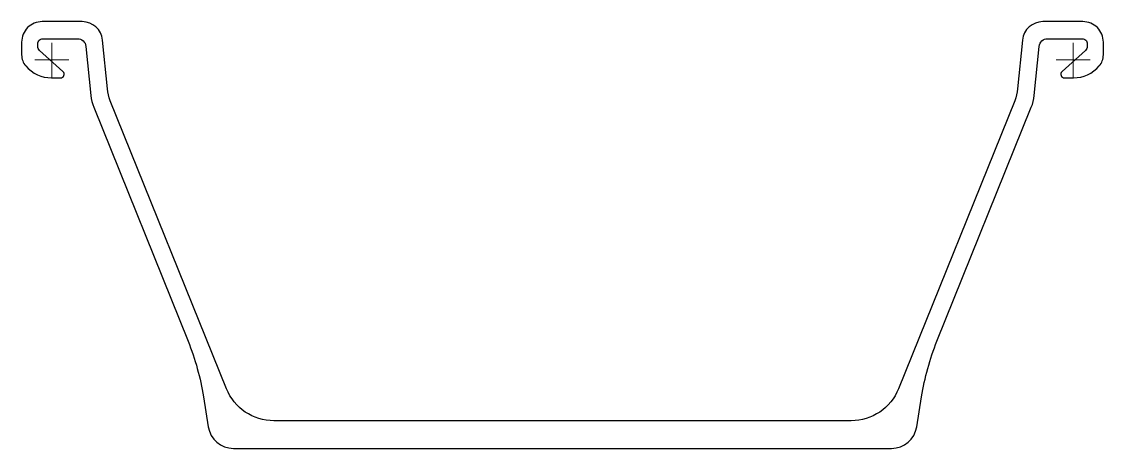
# Model space of a CAD drawing. Header units: millimetres. Extents: x -9 to 626, y 147 to 397.
import ezdxf

# ---------------------------------------------------------------- set-up
doc = ezdxf.new("R2010")
doc.units = ezdxf.units.MM
doc.layers.add('ref', color=4, linetype='Continuous', lineweight=5)

# ---------------------------------------------------------------- blocks, each defined once
blk = doc.blocks.new('PU28+1-s')
at = {"color": 0, "linetype": 'Continuous'}
blk.add_lwpolyline([(508.14, -215.35), (510.93, -197.74, -0.05671), (519.99, -165.06), (575.41, -27.76, 0.071121), (577.11, -20.89), (580, 8, -0.385314), (584.97, 12.5), (605.25, 12.5, -0.414214), (608.25, 9.5), (608.25, 7.86, -0.212557), (607.26, 5.63), (593.46, -6.79, 0.687281), (594.89, -10.5), (600.15, -10.5, 0.219232), (615.35, -3.5, 0.17875), (617.75, 3), (617.75, 10.5, 0.414214), (605.75, 22.5), (582.16, 22.5, 0.385314), (570.22, 11.69), (567.34, -17.03, -0.071121), (565.65, -23.9), (497.38, -193.03, -0.305812), (469.56, -211.8), (300, -211.8), (130.44, -211.8, -0.305812), (102.62, -193.03), (34.35, -23.9, -0.071121), (32.66, -17.03), (29.78, 11.69, 0.385314), (17.84, 22.5), (-5.75, 22.5, 0.414214), (-17.75, 10.5), (-17.75, 3, 0.17875), (-15.35, -3.5, 0.219232), (-0.15, -10.5), (5.11, -10.5, 0.687281), (6.54, -6.79), (-7.26, 5.63, -0.212557), (-8.25, 7.86), (-8.25, 9.5, -0.414214), (-5.25, 12.5), (15.03, 12.5, -0.385314), (20, 8), (22.89, -20.89, 0.071121), (24.59, -27.76), (80.01, -165.06, -0.05671), (89.07, -197.74), (91.86, -215.35, 0.368919), (106.67, -228), (300, -228), (493.33, -228, 0.368919)], format="xyb", close=True, dxfattribs=at)
at = {"layer": 'ref'}
for p, q in [((0, -10), (0, 10)), ((600, -10), (600, 10)), ((-10, 0), (10, 0)), ((590, 0), (610, 0))]:
    blk.add_line(p, q, dxfattribs=at)

msp = doc.modelspace()

# ---------------------------------------------------------------- block references
msp.add_blockref('PU28+1-s', (8.59, 374.89))

doc.saveas('drawing.dxf')
